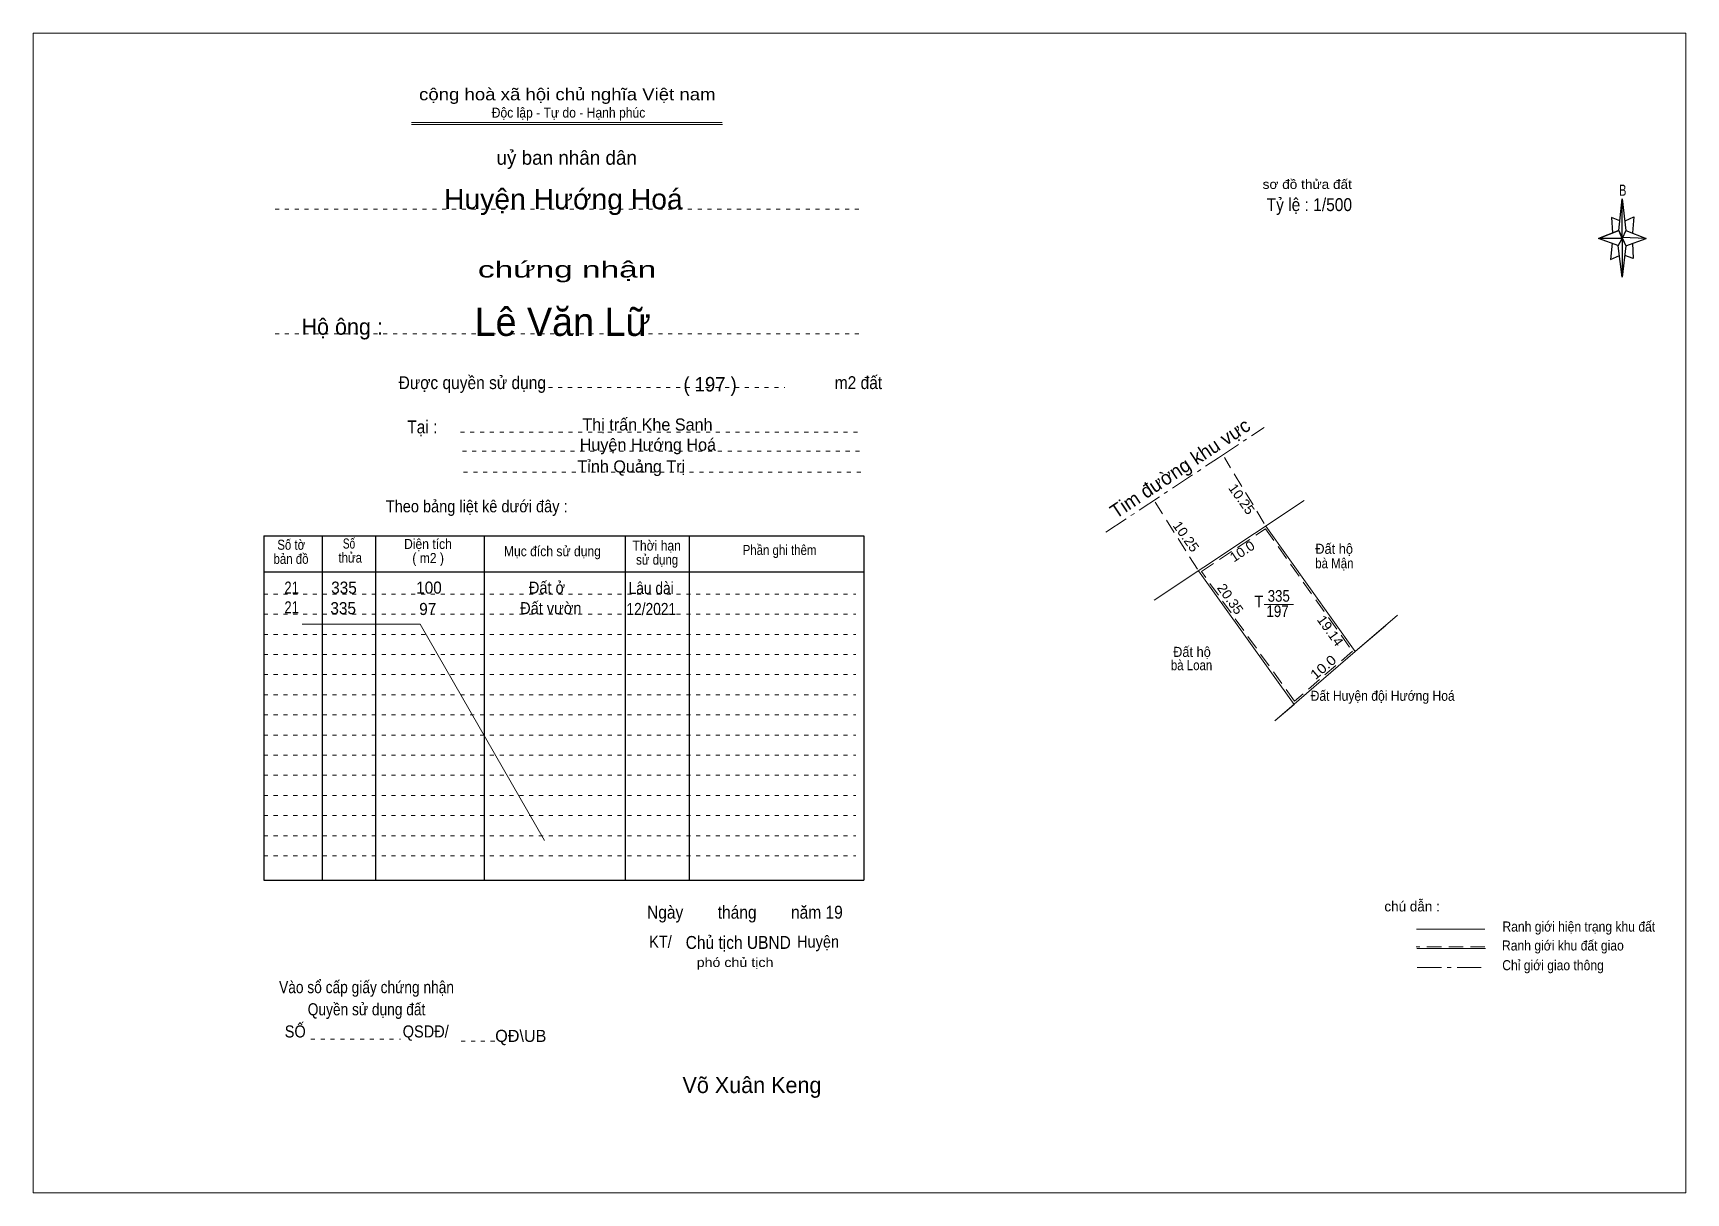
# Model space of a CAD drawing. Header units: centimetres. Extents: x -0.5 to 40.5, y 0 to 28.8.
import ezdxf
from ezdxf.enums import TextEntityAlignment as Align

# ---------------------------------------------------------------- set-up
doc = ezdxf.new("R2010")
doc.units = ezdxf.units.CM
doc.header["$LTSCALE"] = 0.12
for name, pattern in [('DOT_DASHED', [7.7, 5, -1.2, 0.3, -1.2]), ('DOTTED', [1.5, 0.3, -1.2]), ('MEDIUM_DASHED', [4.5, 3, -1.5])]:
    doc.linetypes.add(name, pattern=pattern)
for name, color, linetype, lineweight in [('1', 7, 'DOTTED', 13), ('2', 7, 'Continuous', 13), ('50', 7, 'Continuous', 25)]:
    doc.layers.add(name, color=color, linetype=linetype, lineweight=lineweight)
doc.layers.add('34', color=7, linetype='Continuous')
doc.layers.add('51', color=7, linetype='Continuous')

msp = doc.modelspace()

# ---------------------------------------------------------------- linework, layer by layer
at = {"layer": '1', "linetype": 'Continuous'}
for p, q in [((8.91, 26.55), (16.62, 26.55)), ((8.91, 26.5), (16.63, 26.5))]:
    msp.add_line(p, q, dxfattribs=at)
at = {"layer": '1'}
for p, q in [((5.52, 24.4), (20.02, 24.4)), ((5.52, 21.3), (20.02, 21.3)), ((12.06, 19.97), (18.18, 19.97)), ((10.12, 18.86), (20.06, 18.86)), ((10.17, 18.39), (20.11, 18.39)), ((10.2, 17.87), (20.14, 17.87)), ((5.24, 14.84), (19.94, 14.84)), ((5.24, 14.34), (19.94, 14.34)), ((5.24, 13.84), (19.94, 13.84)), ((5.24, 13.34), (19.94, 13.34)), ((5.24, 12.84), (19.94, 12.84)), ((5.24, 12.34), (19.94, 12.34)), ((5.24, 11.84), (19.94, 11.84)), ((5.24, 11.34), (19.94, 11.34)), ((5.24, 10.84), (19.94, 10.84)), ((5.24, 10.34), (19.94, 10.34)), ((5.24, 9.84), (19.94, 9.84)), ((5.24, 9.34), (19.94, 9.34)), ((5.24, 8.84), (19.94, 8.84)), ((5.24, 8.34), (19.94, 8.34)), ((6.41, 3.79), (8.63, 3.79)), ((10.14, 3.74), (11.2, 3.74))]:
    msp.add_line(p, q, dxfattribs=at)
at = {"layer": '1', "linetype": 'Continuous', "lineweight": 25}
for p, q in [((5.24, 16.29), (20.14, 16.29)), ((5.24, 16.29), (5.24, 7.74)), ((6.69, 16.29), (6.69, 7.74)), ((8.01, 16.29), (8.01, 7.74)), ((10.71, 16.29), (10.71, 7.74)), ((14.21, 16.29), (14.21, 7.74)), ((15.8, 16.29), (15.8, 7.74)), ((20.14, 16.29), (20.14, 7.74)), ((5.24, 15.39), (20.14, 15.39)), ((5.24, 7.74), (20.14, 7.74))]:
    msp.add_line(p, q, dxfattribs=at)
at = {"layer": '1', "linetype": 'Continuous'}
msp.add_lwpolyline([(-0.49, -0.03), (40.55, -0.03), (40.55, 28.77), (-0.49, 28.77)], close=True, dxfattribs=at)
at = {"layer": '2', "linetype": 'DOT_DASHED'}
for p, q in [((28.94, 18.22), (30.08, 18.98)), ((26.15, 16.38), (28.94, 18.22))]:
    msp.add_line(p, q, dxfattribs=at)
at = {"layer": '2', "linetype": 'MEDIUM_DASHED'}
for p, q in [((30.08, 16.59), (29.09, 18.23)), ((28.42, 15.46), (27.37, 17.12))]:
    msp.add_line(p, q, dxfattribs=at)
at = {"layer": '2'}
for p, q in [((27.35, 14.69), (31.07, 17.16)), ((30.82, 12.1), (28.45, 15.42)), ((30.08, 14.58), (30.81, 14.58)), ((33.39, 14.32), (32.34, 13.41)), ((33.1, 14.06), (32.34, 13.41))]:
    msp.add_line(p, q, dxfattribs=at)
at = {"layer": '2', "linetype": 'MEDIUM_DASHED'}
msp.add_lwpolyline([(30.83, 12.18), (28.52, 15.4), (30.11, 16.46), (32.27, 13.42)], close=True, dxfattribs=at)
at = {"layer": '2'}
msp.add_lwpolyline([(30.12, 16.53), (32.34, 13.41), (30.34, 11.69), (30.82, 12.1)], dxfattribs=at)
at = {"layer": '50'}
for p, q in [((38.88, 23.87), (38.97, 24.65)), ((39.06, 23.87), (39.56, 23.67)), ((38.88, 23.49), (38.38, 23.67)), ((39.06, 23.49), (38.97, 22.71)), ((39.22, 23.55), (39.24, 23.17)), ((39.24, 23.17), (39.03, 23.25))]:
    msp.add_line(p, q, dxfattribs=at)
at = {"layer": '50', "lineweight": 13}
for p, q in [((35.56, 6.52), (33.86, 6.52)), ((35.57, 6.04), (33.87, 6.04))]:
    msp.add_line(p, q, dxfattribs=at)
at = {"layer": '50', "linetype": 'MEDIUM_DASHED', "lineweight": 13}
msp.add_line((35.56, 6.08), (33.85, 6.08), dxfattribs=at)
at = {"layer": '50', "linetype": 'DOT_DASHED', "lineweight": 13}
msp.add_line((33.88, 5.57), (35.59, 5.57), dxfattribs=at)
at = {"layer": '50'}
for points in [[(38.97, 24.65), (39.06, 23.87), (38.97, 23.67)], [(38.97, 23.67), (38.38, 23.67), (38.88, 23.87), (39.06, 23.49), (39.56, 23.67), (38.97, 23.69)], [(38.97, 23.67), (38.97, 22.71), (38.87, 23.49)]]:
    msp.add_lwpolyline(points, close=True, dxfattribs=at)
for points in [[(38.97, 23.67), (38.88, 23.87), (38.38, 23.67)], [(38.91, 24.11), (38.7, 24.19), (38.73, 23.81)], [(39.04, 24.11), (39.26, 24.21), (39.22, 23.81)], [(38.72, 23.55), (38.68, 23.15), (38.9, 23.25)], [(38.97, 23.67), (39.06, 23.49), (39.56, 23.67)]]:
    msp.add_lwpolyline(points, dxfattribs=at)
at = {"layer": '50', "lineweight": 13}
msp.add_lwpolyline([(6.19, 14.09), (9.12, 14.09), (12.21, 8.72)], dxfattribs=at)

# ---------------------------------------------------------------- texts
at = {"layer": '1'}
for s, height, width, p in [('cộng hoà xã hội chủ nghĩa Việt nam', 0.3, 1.15, (12.775, 27.1)), ('Độc lập - Tự do - Hạnh phúc', 0.25, 0.9, (12.805, 26.67)), ('chứng nhận', 0.4, 1.55, (12.77, 22.7)), ('Được quyền sử dụng                                                                   m2 đất', 0.32, 0.9, (14.59, 19.93)), ('Tại :', 0.32, 0.9, (9.175, 18.83)), ('Theo bảng liệt kê dưới đây :', 0.3, 0.9, (10.525, 16.87)), ('Số tờ', 0.25, 0.85, (5.92, 15.94)), ('Số ', 0.25, 0.75, (7.39, 15.97)), ('Diện tích', 0.25, 0.9, (9.315, 15.96)), ('Mục đích sử dụng', 0.25, 0.9, (12.405, 15.78)), ('Thời hạn', 0.25, 0.9, (14.995, 15.92)), ('Phần ghi thêm', 0.25, 0.85, (18.045, 15.81)), ('bản đồ', 0.25, 0.85, (5.915, 15.59)), ('thửa', 0.25, 0.85, (7.385, 15.62)), ('( m2 )', 0.25, 0.9, (9.32, 15.61)), ('sử dụng', 0.25, 0.85, (15.005, 15.57)), ('Ngày        tháng        năm 19', 0.32, 0.9, (17.185, 6.78)), ('Chủ tịch UBND', 0.32, 0.9, (17.02, 6.03)), ('Vào sổ cấp giấy chứng nhận', 0.3, 0.85, (7.79, 4.93)), ('Quyền sử dụng đất', 0.3, 0.85, (7.79, 4.38)), ('SỐ                        QSDĐ/', 0.3, 0.9, (7.795, 3.83))]:
    msp.add_text(s, height=height, dxfattribs=dict(at, width=width)).set_placement(p, align=Align.CENTER)
msp.add_text('uỷ ban nhân dân', height=0.35, dxfattribs=at).set_placement((12.76, 25.5), align=Align.CENTER)
at = {"layer": '2'}
msp.add_text('Tim đường khu vực', height=0.3451, rotation=33.602, dxfattribs=at).set_placement((28.0845, 17.8195), align=Align.CENTER)
for s, height, rotation, width, p in [('10.25', 0.24, 305.569, 1.05, (29.4204, 17.1298)), ('10.25', 0.24, 305.569, 1.05, (28.0404, 16.1998)), ('10.0', 0.2398, 33.602, 1.05, (29.5987, 15.8018)), ('20.35', 0.24, 305.569, 1.05, (29.1404, 14.6498)), ('19.14', 0.24, 305.569, 1.05, (31.6204, 13.8598)), ('10.0', 0.24, 40.751, 1.15, (31.6217, 12.9327))]:
    msp.add_text(s, height=height, rotation=rotation, dxfattribs=dict(at, width=width)).set_placement(p, align=Align.CENTER)
for s, height, width, p in [('Đất hộ', 0.25, 0.95, (31.815, 15.84)), ('bà Mận', 0.25, 0.85, (31.82, 15.48)), ('335', 0.29, 0.85, (30.44, 14.65)), ('197', 0.29, 0.85, (30.41, 14.27)), ('Đất hộ', 0.25, 0.95, (28.285, 13.28)), ('bà Loan', 0.25, 0.85, (28.275, 12.95)), ('Đất Huyện đội Hướng Hoá', 0.25, 0.9, (33.02, 12.19))]:
    msp.add_text(s, height=height, dxfattribs=dict(at, width=width)).set_placement(p, align=Align.CENTER)
at = {"layer": '2', "width": 0.95}
msp.add_text('T', height=0.29, dxfattribs=at).set_placement((30.06, 14.51), align=Align.RIGHT)
at = {"layer": '34'}
for s, height, width, p in [('Huyện Hướng Hoá ', 0.5, 1.05, (12.775, 24.4)), ('( 197 )', 0.36, 0.95, (16.32, 19.87)), ('21', 0.3, 0.8, (5.93, 14.85)), ('335', 0.3, 0.95, (7.23, 14.85)), ('100', 0.3, 0.95, (9.34, 14.85)), ('21', 0.3, 0.8, (5.93, 14.36)), ('335', 0.3, 0.95, (7.21, 14.34)), ('97', 0.3, 0.95, (9.31, 14.32))]:
    msp.add_text(s, height=height, dxfattribs=dict(at, width=width)).set_placement(p, align=Align.CENTER)
for s, height, p in [('Lê Văn Lữ', 0.7, (12.66, 21.25)), ('Hộ ông :', 0.4, (7.185, 21.28)), ('Thị trấn Khe Sanh', 0.3, (14.765, 18.9)), ('Huyện Hướng Hoá', 0.3, (14.775, 18.4)), ('Tỉnh Quảng Trị', 0.3, (14.365, 17.86))]:
    msp.add_text(s, height=height, dxfattribs=at).set_placement(p, align=Align.CENTER)
at = {"layer": '50'}
for s, height, width, p in [('sơ đồ thửa đất ', 0.23, 1.1, (31.195, 24.9)), ('B', 0.2756, 0.75, (38.98, 24.73)), ('Đất ở ', 0.3, 0.9, (12.32, 14.85)), ('Lâu dài ', 0.3, 0.85, (14.905, 14.84)), ('Đất vườn', 0.3, 0.9, (12.365, 14.34)), ('12/2021', 0.3, 0.85, (14.86, 14.32)), ('Ranh giới hiện trạng khu đất', 0.25, 0.9, (37.89, 6.46)), ('KT/                               Huyện ', 0.3, 0.9, (17.215, 6.06)), ('Ranh giới khu đất giao', 0.25, 0.9, (37.495, 5.99)), ('phó chủ tịch', 0.23, 1.15, (16.94, 5.58)), ('Chỉ giới giao thông', 0.25, 0.9, (37.25, 5.5))]:
    msp.add_text(s, height=height, dxfattribs=dict(at, width=width)).set_placement(p, align=Align.CENTER)
for s, height, p in [('chú dẫn :', 0.25, (33.75, 6.96)), ('QĐ\\UB', 0.3, (11.62, 3.72)), ('Võ Xuân Keng', 0.4, (17.36, 2.45))]:
    msp.add_text(s, height=height, dxfattribs=at).set_placement(p, align=Align.CENTER)
at = {"layer": '51', "width": 0.9}
msp.add_text('Tỷ lệ : 1/500', height=0.32, dxfattribs=at).set_placement((30.14, 24.35))

doc.saveas('drawing.dxf')
